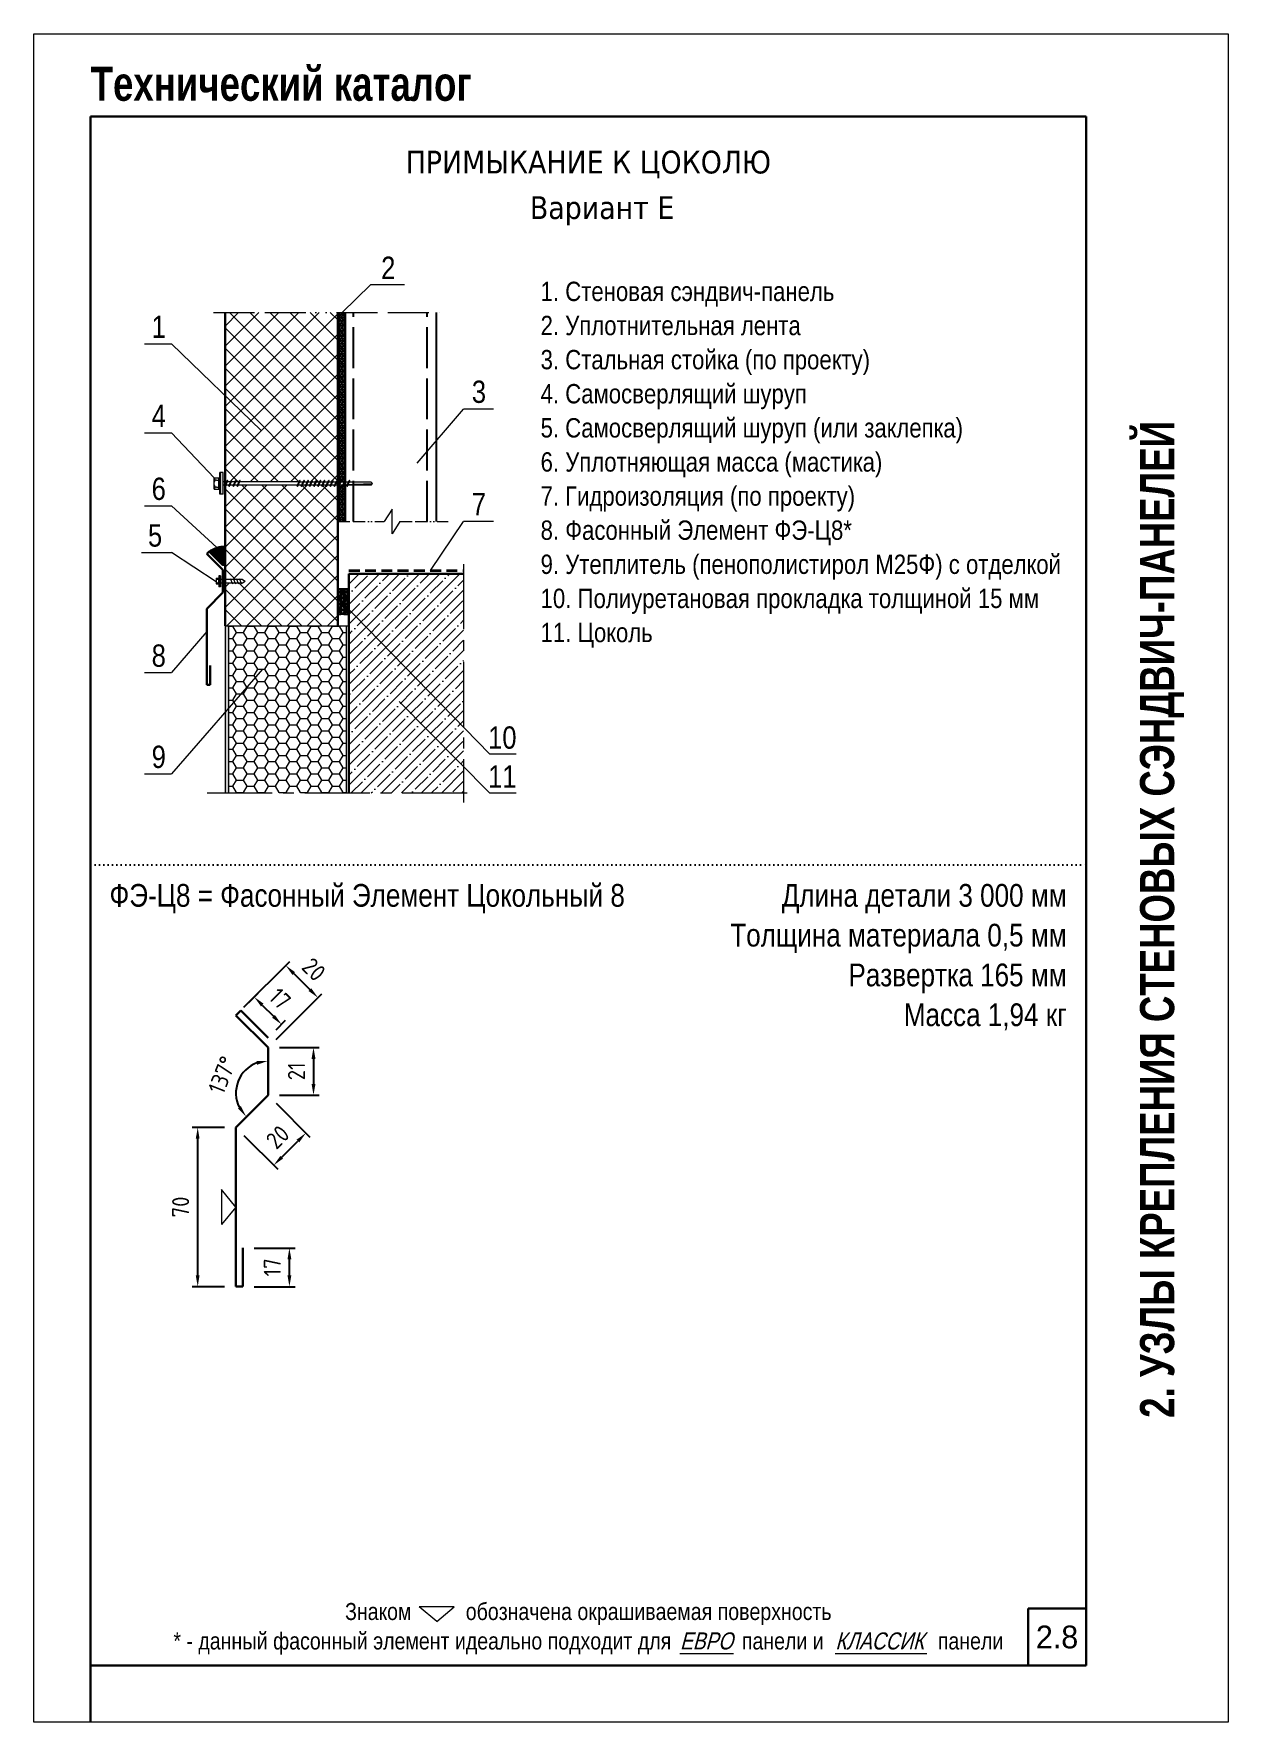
# Model space of a CAD drawing. Extents: x 5821 to 16321, y -13531 to 5774.
# Drawn here: x 13171 to 14221, y 4289 to 5774 of the extents above; entities that cross this region are included whole.
import ezdxf
from ezdxf.enums import TextEntityAlignment as Align

# ---------------------------------------------------------------- set-up
doc = ezdxf.new("R2010")
doc.units = 0
doc.header["$LTSCALE"] = 3
for name, pattern in [('ACAD_ISO02W100', [15, 12, -3]), ('ACAD_ISO13W100', [36, 12, -3, 12, -3, 0, -3, 0, -3]), ('CENTER2', [28.575, 19.05, -3.175, 3.175, -3.175]), ('DOT2', [0.125, 0, -0.125]), ('HIDDEN2', [4.7625, 3.175, -1.5875])]:
    doc.linetypes.add(name, pattern=pattern)
doc.layers.get('0').update_dxf_attribs({"linetype": 'CONTINUOUS', "lineweight": 30})
doc.layers.get('DEFPOINTS').update_dxf_attribs({"linetype": 'CONTINUOUS'})
for name, color, linetype, lineweight in [('Logo', 1, 'CONTINUOUS', 9), ('new_fill', 8, 'CONTINUOUS', 13), ('RAZMER', 7, 'CONTINUOUS', 9), ('Гидроизоляция', 7, 'HIDDEN2', 35), ('Нащельники', 1, 'CONTINUOUS', 30), ('Саморезы', 7, 'CONTINUOUS', 13)]:
    doc.layers.add(name, color=color, linetype=linetype, lineweight=lineweight)
doc.layers.add('Punktir', color=7, linetype='CONTINUOUS')
doc.layers.add('Прогон', color=7, linetype='CONTINUOUS')
doc.styles.add('LOGO', font='HATTEN.TTF')
doc.styles.add('ROMANS', font='romans.shx', dxfattribs={"width": 0.85})
doc.styles.get("Standard").update_dxf_attribs({"font": 'TAHOMA.TTF'})
doc.styles.add('style1', font='ARIALN.TTF')
doc.styles.add('style2', font='impact.TTF')
doc.styles.add('курсив', font='ARIAL.TTF', dxfattribs={"width": 0.8, "oblique": 15})
doc.dimstyles.new('2.5', dxfattribs={"dimscale": 5, "dimtxt": 3, "dimasz": 2, "dimexe": 1, "dimexo": 2, "dimgap": 0, "dimtad": 0, "dimdec": 0, "dimlfac": 0.5, "dimzin": 9, "dimdsep": 46, "dimtxsty": 'ROMANS', "dimcen": -3, "dimdle": 1, "dimclrd": 256, "dimclre": 256, "dimclrt": 256, "dimadec": 0, "dimazin": 0, "dimtfac": 1, "dimtdec": 0, "dimtofl": 0, "dimtmove": 2, "dimatfit": 3, "dimfxl": 0, "dimtvp": 1, "dimtolj": 1, "dimtzin": 9, "dimarcsym": 0})
pattern_1 = [(45, (38042.93, 3580.851), (-8.838835, 8.838835), []), (135, (38042.93, 3580.851), (-8.838835, -8.838835), [])]

# ---------------------------------------------------------------- blocks, each defined once
blk = doc.blocks.new('саморез1')
at = {"layer": 'new_fill'}
blk.add_hatch(color=254, dxfattribs=at).paths.add_polyline_path([(-1.2, -4.8), (0, -4.8), (0, 4.8), (-1.2, 4.8)])
at = {"layer": 'Саморезы', "ltscale": 150}
for p, q in [((-3.9, 2.6), (-1.5, 2.6)), ((-3.9, 2.6), (-3.9, -2.4)), ((-2.9, 1.7), (-1.5, 1.7)), ((-1.9, 2.6), (-1.9, -2.4)), ((0, 4.8), (-1.5, 4.8)), ((-1.5, 4.8), (-1.5, -4.8)), ((-1.2, 4.8), (-1.2, -4.8)), ((0, 4.8), (0, -4.8)), ((19.2, 1.4), (0, 1.4)), ((8.4, 2.4), (10.5, -2.4)), ((11.1, 2.4), (13.2, -2.4)), ((13.8, 2.4), (15.9, -2.4)), ((16.4, 2.4), (18.5, -2.4)), ((19.2, 1.4), (21.8, 0)), ((19.2, -1.4), (21.8, 0)), ((-3.9, -2.4), (-1.5, -2.4)), ((-2.9, -1.4), (-1.5, -1.4)), ((0, -4.8), (-1.5, -4.8)), ((0, -1.4), (19.2, -1.4))]:
    blk.add_line(p, q, dxfattribs=at)
for centre, start, end in [((-2.9, 2.7), 182.373, 269.9653), ((-2.9, 0.7), 90.0347, 177.627), ((-2.9, -0.4), 182.373, 269.9653), ((-2.9, -2.4), 90.0347, 177.627)]:
    blk.add_arc(centre, 1, start, end, dxfattribs=at)
blk = doc.blocks.new('*D181')
at = {"layer": 'DEFPOINTS', "color": 0, "transparency": 16777216}
for p in [(13354.8, 4706.5), (13395.8, 4706.5), (13354.8, 4672.5)]:
    blk.add_point(p, dxfattribs=at)
at = {"layer": 'RAZMER', "lineweight": -2, "transparency": 16777216}
for p, q in [((13364.8, 4706.5), (13400.8, 4706.5)), ((13395.8, 4682.5), (13395.8, 4696.5)), ((13364.8, 4672.5), (13400.8, 4672.5))]:
    blk.add_line(p, q, dxfattribs=at)
at = {"layer": 'RAZMER', "transparency": 16777216}
for points in [[(13394.1, 4696.5), (13397.5, 4696.5), (13395.8, 4706.5)], [(13394.1, 4682.5), (13397.5, 4682.5), (13395.8, 4672.5)]]:
    blk.add_solid(points, dxfattribs=at)
at = {"layer": 'RAZMER', "transparency": 16777216, "insert": (13380.8, 4689.5), "char_height": 15, "attachment_point": 5, "rotation": 90, "style": 'ROMANS'}
blk.add_mtext('\\A1;17', dxfattribs=at)
blk = doc.blocks.new('*D182')
at = {"layer": 'DEFPOINTS', "color": 0, "transparency": 16777216}
for p in [(13377, 4882.9), (13377, 4840.9), (13417, 4840.9)]:
    blk.add_point(p, dxfattribs=at)
at = {"layer": 'RAZMER', "lineweight": -2, "transparency": 16777216}
for p, q in [((13387, 4882.9), (13422, 4882.9)), ((13417, 4872.9), (13417, 4850.9)), ((13387, 4840.9), (13422, 4840.9))]:
    blk.add_line(p, q, dxfattribs=at)
at = {"layer": 'RAZMER', "transparency": 16777216}
for points in [[(13415.3, 4872.9), (13418.7, 4872.9), (13417, 4882.9)], [(13415.3, 4850.9), (13418.7, 4850.9), (13417, 4840.9)]]:
    blk.add_solid(points, dxfattribs=at)
at = {"layer": 'RAZMER', "transparency": 16777216, "insert": (13402, 4861.9), "char_height": 15, "attachment_point": 5, "rotation": 90, "style": 'ROMANS'}
blk.add_mtext('\\A1;21', dxfattribs=at)
blk = doc.blocks.new('*D183')
at = {"layer": 'DEFPOINTS', "color": 0, "transparency": 16777216}
for p in [(13377, 4840.9), (13348.8, 4812.6), (13410.3, 4807.6)]:
    blk.add_point(p, dxfattribs=at)
at = {"layer": 'RAZMER', "lineweight": -2, "transparency": 16777216}
for p, q in [((13384.1, 4833.8), (13413.8, 4804.1)), ((13355.8, 4805.5), (13385.5, 4775.8)), ((13389.1, 4786.4), (13403.2, 4800.6))]:
    blk.add_line(p, q, dxfattribs=at)
at = {"layer": 'RAZMER', "transparency": 16777216}
for points in [[(13402, 4801.7), (13404.4, 4799.4), (13410.3, 4807.6)], [(13387.9, 4787.6), (13390.2, 4785.2), (13382, 4779.3)]]:
    blk.add_solid(points, dxfattribs=at)
at = {"layer": 'RAZMER', "transparency": 16777216, "insert": (13385.5, 4804.1), "char_height": 15, "attachment_point": 5, "rotation": 45, "style": 'ROMANS'}
blk.add_mtext('\\A1;20', dxfattribs=at)
blk = doc.blocks.new('*D184')
at = {"layer": 'DEFPOINTS', "color": 0, "transparency": 16777216}
for p in [(13315.2, 4812.6), (13348.8, 4812.6), (13348.8, 4672.5)]:
    blk.add_point(p, dxfattribs=at)
at = {"layer": 'RAZMER', "lineweight": -2, "transparency": 16777216}
for p, q in [((13338.8, 4812.6), (13310.2, 4812.6)), ((13315.2, 4682.5), (13315.2, 4802.6)), ((13338.8, 4672.5), (13310.2, 4672.5))]:
    blk.add_line(p, q, dxfattribs=at)
at = {"layer": 'RAZMER', "transparency": 16777216}
for points in [[(13313.5, 4802.6), (13316.8, 4802.6), (13315.2, 4812.6)], [(13313.5, 4682.5), (13316.8, 4682.5), (13315.2, 4672.5)]]:
    blk.add_solid(points, dxfattribs=at)
at = {"layer": 'RAZMER', "transparency": 16777216, "insert": (13300.2, 4742.6), "char_height": 15, "attachment_point": 5, "rotation": 90, "style": 'ROMANS'}
blk.add_mtext('\\A1;70', dxfattribs=at)
blk = doc.blocks.new('*D185')
at = {"layer": 'DEFPOINTS', "color": 0, "transparency": 16777216}
for p in [(13377, 4882.9), (13356.9, 4862.6), (13377, 4842.9), (13377, 4842.9), (13348.8, 4812.6)]:
    blk.add_point(p, dxfattribs=at)
at = {"layer": 'RAZMER', "lineweight": -2, "transparency": 16777216}
blk.add_arc((13377, 4842.9), 28.2, 110.4103, 206.5455, dxfattribs=at)
at = {"layer": 'RAZMER', "transparency": 16777216}
for points in [[(13366.9, 4871), (13367.5, 4867.7), (13377, 4871.1)], [(13353.1, 4831.3), (13350.5, 4829.3), (13357.8, 4822.2)]]:
    blk.add_solid(points, dxfattribs=at)
at = {"layer": 'RAZMER', "transparency": 16777216, "insert": (13336.8, 4858.7), "char_height": 15, "attachment_point": 5, "rotation": 68.4779, "style": 'ROMANS'}
blk.add_mtext('\\A1;137°', dxfattribs=at)
blk = doc.blocks.new('саморез4')
at = {"layer": 'new_fill'}
blk.add_hatch(color=254, dxfattribs=at).paths.add_polyline_path([(-2.4, -9.4), (0, -9.4), (0, 9.8), (-2.4, 9.8)])
at = {"layer": 'Саморезы', "ltscale": 150}
for p, q in [((-7.9, 5), (-3.1, 5)), ((-7.9, -5), (-7.9, 5)), ((-5.9, 3.1), (-3.1, 3.1)), ((-3.8, -5), (-3.8, 5)), ((0, 9.8), (-3.1, 9.8)), ((-3.1, -9.4), (-3.1, 9.8)), ((-2.4, -9.4), (-2.4, 9.8)), ((0, -9.4), (0, 9.8)), ((64.9, 1.5), (0, 1.5)), ((1.3, -2.2), (3.4, 2.7)), ((1.9, -2.2), (4, 2.7)), ((3.7, 2.9), (3.4, 2.7)), ((3.7, 2.9), (4, 2.7)), ((4.9, -2.2), (7, 2.7)), ((5.5, -2.2), (7.6, 2.7)), ((7.3, 2.9), (7, 2.7)), ((7.3, 2.9), (7.6, 2.7)), ((8.6, -2.2), (10.7, 2.7)), ((9.2, -2.2), (11.3, 2.7)), ((11, 2.9), (10.7, 2.7)), ((11, 2.9), (11.3, 2.7)), ((12.2, -2.2), (14.3, 2.7)), ((12.8, -2.2), (14.9, 2.7)), ((14.6, 2.9), (14.3, 2.7)), ((14.6, 2.9), (14.9, 2.7)), ((64.9, -2.2), (67, 2.7)), ((65.6, -2.2), (67.7, 2.7)), ((67.3, 2.9), (67, 2.7)), ((130, 1.3), (67.1, 1.3)), ((67.3, 2.9), (67.7, 2.7)), ((68.6, -2.2), (70.7, 2.7)), ((69.2, -2.2), (71.3, 2.7)), ((71, 2.9), (70.7, 2.7)), ((71, 2.9), (71.3, 2.7)), ((72.2, -2.2), (74.3, 2.7)), ((72.8, -2.2), (74.9, 2.7)), ((74.6, 2.9), (74.3, 2.7)), ((74.6, 2.9), (74.9, 2.7)), ((75.8, -2.2), (77.9, 2.7)), ((76.4, -2.2), (78.5, 2.7)), ((78.2, 2.9), (77.9, 2.7)), ((78.2, 2.9), (78.5, 2.7)), ((79.5, -2.2), (81.5, 2.7)), ((80.1, -2.2), (82.2, 2.7)), ((81.9, 2.9), (81.5, 2.7)), ((81.9, 2.9), (82.2, 2.7)), ((83.1, -2.2), (85.2, 2.7)), ((83.7, -2.2), (85.8, 2.7)), ((85.5, 2.9), (85.2, 2.7)), ((85.5, 2.9), (85.8, 2.7)), ((86.7, -2.2), (88.8, 2.7)), ((87.3, -2.2), (89.4, 2.7)), ((89.1, 2.9), (88.8, 2.7)), ((89.1, 2.9), (89.4, 2.7)), ((90.3, -2.2), (92.4, 2.7)), ((90.9, -2.2), (93, 2.7)), ((92.7, 2.9), (92.4, 2.7)), ((92.7, 2.9), (93, 2.7)), ((94, -2.2), (96.1, 2.7)), ((94.6, -2.2), (96.7, 2.7)), ((96.4, 2.9), (96.1, 2.7)), ((96.4, 2.9), (96.7, 2.7)), ((97.6, -2.2), (99.7, 2.7)), ((98.2, -2.2), (100.3, 2.7)), ((100, 2.9), (99.7, 2.7)), ((100, 2.9), (100.3, 2.7)), ((101.2, -2.2), (103.3, 2.7)), ((101.8, -2.2), (103.9, 2.7)), ((103.6, 2.9), (103.3, 2.7)), ((103.6, 2.9), (103.9, 2.7)), ((104.8, -2.2), (106.9, 2.7)), ((105.5, -2.2), (107.6, 2.7)), ((107.2, 2.9), (106.9, 2.7)), ((107.2, 2.9), (107.6, 2.7)), ((108.5, -2.2), (110.6, 2.7)), ((109.1, -2.2), (111.2, 2.7)), ((110.9, 2.9), (110.6, 2.7)), ((110.9, 2.9), (111.2, 2.7)), ((130, 1.3), (131.2, 0)), ((-7.9, -5), (-3.1, -5)), ((-5.9, -3.1), (-3.1, -3.1)), ((0, -9.4), (-3.1, -9.4)), ((64.9, -1.5), (0, -1.5)), ((64.9, -1.5), (0, -1.5)), ((1.6, -2.4), (1.3, -2.2)), ((1.6, -2.4), (1.9, -2.2)), ((5.2, -2.4), (4.9, -2.2)), ((5.2, -2.4), (5.5, -2.2)), ((8.9, -2.4), (8.6, -2.2)), ((8.9, -2.4), (9.2, -2.2)), ((12.5, -2.4), (12.2, -2.2)), ((12.5, -2.4), (12.8, -2.2)), ((65.3, -2.4), (64.9, -2.2)), ((65.3, -2.4), (65.6, -2.2)), ((130, -1.3), (67.1, -1.3)), ((68.9, -2.4), (68.6, -2.2)), ((68.9, -2.4), (69.2, -2.2)), ((72.5, -2.4), (72.2, -2.2)), ((72.5, -2.4), (72.8, -2.2)), ((76.1, -2.4), (75.8, -2.2)), ((76.1, -2.4), (76.4, -2.2)), ((79.8, -2.4), (79.5, -2.2)), ((79.8, -2.4), (80.1, -2.2)), ((83.4, -2.4), (83.1, -2.2)), ((83.4, -2.4), (83.7, -2.2)), ((87, -2.4), (86.7, -2.2)), ((87, -2.4), (87.3, -2.2)), ((90.6, -2.4), (90.3, -2.2)), ((90.6, -2.4), (90.9, -2.2)), ((94.3, -2.4), (94, -2.2)), ((94.3, -2.4), (94.6, -2.2)), ((97.9, -2.4), (97.6, -2.2)), ((97.9, -2.4), (98.2, -2.2)), ((101.5, -2.4), (101.2, -2.2)), ((101.5, -2.4), (101.8, -2.2)), ((105.1, -2.4), (104.8, -2.2)), ((105.1, -2.4), (105.5, -2.2)), ((108.8, -2.4), (108.5, -2.2)), ((108.8, -2.4), (109.1, -2.2)), ((130, -1.3), (131.2, 0))]:
    blk.add_line(p, q, dxfattribs=at)
at = {"layer": 'Саморезы'}
for p, q in [((67.1, 1.3), (64.9, 1.5)), ((67.1, -1.3), (64.9, -1.5))]:
    blk.add_line(p, q, dxfattribs=at)
at = {"layer": 'Саморезы', "ltscale": 150}
for centre, radius, start, end in [((-5.9, 5.1), 2, 182.373, 269.9653), ((-5.9, 1.1), 2, 90.0347, 177.627), ((80.3, 1057.7), 1058.9, 271.592, 272.7554), ((-5.9, -1.1), 2, 182.373, 269.9653), ((-5.9, -5.1), 2, 90.0347, 177.627)]:
    blk.add_arc(centre, radius, start, end, dxfattribs=at)
blk = doc.blocks.new('*D186')
at = {"layer": 'DEFPOINTS', "color": 0, "transparency": 16777216}
for p in [(13353, 4915.4), (13388.9, 4903.2), (13377, 4891.4)]:
    blk.add_point(p, dxfattribs=at)
at = {"layer": 'RAZMER', "lineweight": -2, "transparency": 16777216}
for p, q in [((13360.1, 4922.5), (13368.4, 4930.8)), ((13371.9, 4920.2), (13381.8, 4910.3)), ((13384.1, 4898.4), (13392.4, 4906.8))]:
    blk.add_line(p, q, dxfattribs=at)
at = {"layer": 'RAZMER', "transparency": 16777216}
for points in [[(13373.1, 4921.4), (13370.8, 4919), (13364.9, 4927.3)], [(13383, 4911.5), (13380.6, 4909.1), (13388.9, 4903.2)]]:
    blk.add_solid(points, dxfattribs=at)
at = {"layer": 'RAZMER', "transparency": 16777216, "insert": (13387.5, 4925.8), "char_height": 15, "attachment_point": 5, "rotation": 315, "style": 'ROMANS'}
blk.add_mtext('\\A1;17', dxfattribs=at)
blk = doc.blocks.new('*D187')
at = {"layer": 'DEFPOINTS', "color": 0, "transparency": 16777216}
for p in [(13420.9, 4926.7), (13348.8, 4911.2), (13377, 4882.9)]:
    blk.add_point(p, dxfattribs=at)
at = {"layer": 'RAZMER', "lineweight": -2, "transparency": 16777216}
for p, q in [((13355.8, 4918.2), (13396.1, 4958.5)), ((13399.7, 4947.9), (13413.8, 4933.8)), ((13384.1, 4889.9), (13424.4, 4930.2))]:
    blk.add_line(p, q, dxfattribs=at)
at = {"layer": 'RAZMER', "transparency": 16777216}
for points in [[(13400.8, 4949.1), (13398.5, 4946.7), (13392.6, 4955)], [(13415, 4935), (13412.6, 4932.6), (13420.9, 4926.7)]]:
    blk.add_solid(points, dxfattribs=at)
at = {"layer": 'RAZMER', "transparency": 16777216, "insert": (13417.3, 4951.5), "char_height": 15, "attachment_point": 5, "rotation": 315, "style": 'ROMANS'}
blk.add_mtext('\\A1;20', dxfattribs=at)

msp = doc.modelspace()

# ---------------------------------------------------------------- hatches: boundary and pattern name
at = {"layer": 'new_fill'}
h = msp.add_hatch(dxfattribs=at)
h.set_pattern_fill('ANSI37', color=256, scale=100, style=0)
h.set_pattern_definition(pattern_1)
h.paths.add_polyline_path([(13438.25, 5529.37), (13339.25, 5529.37), (13339.25, 5380.37), (13340.55, 5380.37), (13341.2, 5381.89), (13341.67, 5381.55), (13341.17, 5380.37), (13344.18, 5380.37), (13344.83, 5381.89), (13345.3, 5381.55), (13344.79, 5380.37), (13347.8, 5380.37), (13348.46, 5381.89), (13348.93, 5381.55), (13348.42, 5380.37), (13351.43, 5380.37), (13352.08, 5381.89), (13352.55, 5381.55), (13352.05, 5380.37), (13402.59, 5380.37), (13404.13, 5380.23), (13404.85, 5381.89), (13405.31, 5381.55), (13404.73, 5380.18), (13404.74, 5380.18), (13407.74, 5380.18), (13408.47, 5381.89), (13408.94, 5381.55), (13408.35, 5380.18), (13411.37, 5380.18), (13412.1, 5381.89), (13412.57, 5381.55), (13411.98, 5380.18), (13414.99, 5380.18), (13415.73, 5381.89), (13416.19, 5381.55), (13415.61, 5380.18), (13418.62, 5380.18), (13419.35, 5381.89), (13419.82, 5381.55), (13419.23, 5380.18), (13422.25, 5380.18), (13422.98, 5381.89), (13423.45, 5381.55), (13422.86, 5380.18), (13425.87, 5380.18), (13426.61, 5381.89), (13427.07, 5381.55), (13426.49, 5380.18), (13429.5, 5380.18), (13430.23, 5381.89), (13430.7, 5381.55), (13430.11, 5380.18), (13433.13, 5380.18), (13433.86, 5381.89), (13434.33, 5381.55), (13433.74, 5380.18), (13436.75, 5380.18), (13437.49, 5381.89), (13438.25, 5381.33)])
h = msp.add_hatch(dxfattribs=at)
h.set_pattern_fill('NET3', color=256, scale=18, style=0)
h.set_pattern_definition([(0, (38042.9306, 3580.8513), (0, 2.25), []), (60, (38042.9306, 3580.8513), (-1.94855716, 1.125), []), (120, (38042.9306, 3580.8513), (-1.94855716, -1.125), [])])
h.paths.add_polyline_path([(13445.02, 5529.37), (13438.25, 5529.37), (13438.25, 5380.18), (13440.38, 5380.18), (13440.97, 5381.55), (13441.27, 5381.78), (13441.58, 5381.55), (13440.99, 5380.18), (13444.01, 5380.18), (13444.59, 5381.55), (13445, 5381.85)])
h.paths.add_polyline_path([(13445, 5377.54), (13443.49, 5377.54), (13443.11, 5376.65), (13442.8, 5376.43), (13442.49, 5376.65), (13442.88, 5377.54), (13439.87, 5377.54), (13439.48, 5376.65), (13439.18, 5376.43), (13438.87, 5376.65), (13439.25, 5377.54), (13438.25, 5377.54), (13438.25, 5345.38), (13444.99, 5345.38)])
h = msp.add_hatch(dxfattribs=at)
h.set_pattern_fill('ANSI37', color=256, scale=100, style=0)
h.set_pattern_definition(pattern_1)
h.paths.add_polyline_path([(13438.25, 5377.54), (13436.24, 5377.54), (13435.86, 5376.65), (13435.55, 5376.43), (13435.24, 5376.65), (13435.62, 5377.54), (13432.61, 5377.54), (13432.23, 5376.65), (13431.92, 5376.43), (13431.62, 5376.65), (13432, 5377.54), (13428.99, 5377.54), (13428.6, 5376.65), (13428.3, 5376.43), (13427.99, 5376.65), (13428.37, 5377.54), (13425.36, 5377.54), (13424.98, 5376.65), (13424.67, 5376.43), (13424.36, 5376.65), (13424.74, 5377.54), (13421.73, 5377.54), (13421.35, 5376.65), (13421.04, 5376.43), (13420.74, 5376.65), (13421.12, 5377.54), (13418.11, 5377.54), (13417.72, 5376.65), (13417.42, 5376.43), (13417.11, 5376.65), (13417.49, 5377.54), (13414.48, 5377.54), (13414.1, 5376.65), (13413.79, 5376.43), (13413.48, 5376.65), (13413.86, 5377.54), (13410.85, 5377.54), (13410.47, 5376.65), (13410.16, 5376.43), (13409.86, 5376.65), (13410.24, 5377.54), (13407.23, 5377.54), (13406.84, 5376.65), (13406.54, 5376.43), (13406.23, 5376.65), (13406.61, 5377.54), (13404.74, 5377.54), (13403.55, 5377.44), (13403.22, 5376.65), (13402.91, 5376.43), (13402.6, 5376.65), (13402.92, 5377.39), (13402.59, 5377.36), (13350.76, 5377.36), (13350.46, 5376.65), (13350.15, 5376.43), (13349.84, 5376.65), (13350.14, 5377.36), (13347.13, 5377.36), (13346.83, 5376.65), (13346.52, 5376.43), (13346.21, 5376.65), (13346.51, 5377.36), (13343.5, 5377.36), (13343.2, 5376.65), (13342.89, 5376.43), (13342.59, 5376.65), (13342.89, 5377.36), (13339.88, 5377.36), (13339.58, 5376.65), (13339.25, 5376.42), (13339.25, 5294.36), (13354.47, 5294.36), (13357, 5292.96), (13354.47, 5291.56), (13339.25, 5291.56), (13339.25, 5253.81), (13438.25, 5253.81)])
h = msp.add_hatch(dxfattribs=at)
h.set_pattern_fill('NET3', color=256, scale=10, style=0)
h.set_pattern_definition([(0, (38042.9306, 3620.8513), (0, 1.25), []), (60, (38042.9306, 3620.8513), (-1.082531755, 0.625), []), (120, (38042.9306, 3620.8513), (-1.082531755, -0.625), [])])
h.paths.add_polyline_path([(13339.25, 5323.69, 0.162552), (13325.23, 5319.22), (13337.25, 5307.2), (13339.25, 5307.2)])
h = msp.add_hatch(dxfattribs=at)
h.set_pattern_fill('ESCHER', color=256, scale=5, style=0)
h.set_pattern_definition([(60, (21335.6214, 3522.04), (-6, -1e-09), [5.5, -0.5]), (180, (21335.6214, 3522.04), (3, -5.1961524), [5.5, -0.5]), (300, (21335.6214, 3522.04), (6, -1e-09), [5.5, -0.5]), (60, (21336.1214, 3522.04), (-6, -1e-09), [1, -5]), (300, (21336.1214, 3522.04), (6, -1e-09), [1, -5]), (60, (21335.3714, 3522.473), (-6, -1e-09), [1, -5]), (180, (21335.3714, 3522.473), (3, -5.1961524), [1, -5]), (300, (21335.3714, 3521.607), (6, -1e-09), [1, -5]), (180, (21335.3714, 3521.607), (3, -5.1961524), [1, -5]), (60, (21333.6214, 3522.04), (-6, -1e-09), [1, -5]), (300, (21333.6214, 3522.04), (6, -1e-09), [1, -5]), (60, (21336.6214, 3520.3077), (-6, -1e-09), [1, -5]), (180, (21336.6214, 3520.3077), (3, -5.1961524), [1, -5]), (300, (21336.6214, 3523.772), (6, -1e-09), [1, -5]), (180, (21336.6214, 3523.772), (3, -5.1961524), [1, -5]), (0, (21336.6214, 3522.906), (-3, 5.1961524), [3.5, -2.5]), (0, (21336.6214, 3521.174), (-3, 5.1961524), [3.5, -2.5]), (120, (21335.8714, 3523.339), (-6, 1e-09), [3.5, -2.5]), (120, (21334.3714, 3522.473), (-6, 1e-09), [3.5, -2.5]), (240, (21334.3714, 3521.607), (3, -5.1961524), [3.5, -2.5]), (240, (21335.8714, 3520.741), (3, -5.1961524), [3.5, -2.5])])
h.paths.add_polyline_path([(13448.25, 5286.7), (13438.25, 5286.7), (13438.25, 5263.62), (13448.25, 5263.62)])
h = msp.add_hatch(dxfattribs=at)
h.set_pattern_fill('ANSI35', color=256, scale=50, style=0)
h.set_pattern_definition([(45, (38042.93, 3580.851), (-8.838835, 8.838835), []), (45, (38051.77, 3580.851), (-8.838835, 8.838835), [15.625, -3.125, 0, -3.125])])
h.paths.add_polyline_path([(13548.96, 5227.7), (13448.25, 5273.59), (13448.25, 5263.62), (13448.11, 5263.62), (13448.11, 5106.8), (13548.96, 5106.8)])
h.paths.add_polyline_path([(13548.96, 5299.52), (13448.11, 5299.52), (13448.11, 5286.7), (13448.25, 5286.7), (13448.25, 5273.59), (13548.96, 5227.7)])
h = msp.add_hatch(dxfattribs=at)
h.set_pattern_fill('HONEY', color=256, scale=50, style=0)
h.set_pattern_definition([(0, (38042.9306, 3580.851), (9.375, 5.4126587), [6.25, -12.5]), (120, (38042.9306, 3580.851), (-9.375, 5.4126588), [6.25, -12.5]), (60, (38042.9306, 3580.851), (2e-08, 10.8253175), [-12.5, 6.25])])
h.paths.add_polyline_path([(13445.72, 5253.81), (13342.25, 5253.81), (13342.25, 5106.8), (13445.72, 5106.8)])
at = {"layer": 'RAZMER'}
h = msp.add_hatch(dxfattribs=at)
h.set_pattern_fill('AR-SAND', color=256, style=0)
h.set_pattern_definition([(37.5, (38042.9306, 3580.8513), (-0.06299336, 1.92682377), [0, -1.52, 0, -1.7, 0, -1.625]), (7.5, (38042.9306, 3580.8513), (1.7697767, 2.82214607), [0, -0.82, 0, -1.37, 0, -0.525]), (327.5, (38041.7006, 3580.8513), (3.11414186, 0.00565905), [0, -0.5, 0, -1.8, 0, -2.35]), (317.5, (38041.7006, 3580.8513), (3.0061266, 0.87767556), [0, -0.25, 0, -1.18, 0, -1.35])])
h.paths.add_polyline_path([(13342.25, 5253.81), (13339.25, 5253.81), (13339.25, 5106.8), (13342.25, 5106.8)])

# ---------------------------------------------------------------- linework, layer by layer
at = {"color": 1}
for p, q in [((14096.09, 5701.59), (13221.09, 5701.59)), ((13221.09, 5701.59), (13221.09, 4289.44)), ((14096.09, 5701.59), (14096.09, 4339.44)), ((14045.18, 4389.44), (14096.09, 4389.44)), ((14045.18, 4389.44), (14045.18, 4339.44)), ((14096.09, 4339.44), (13221.09, 4339.44))]:
    msp.add_line(p, q, dxfattribs=at)
for p, q in [((13339.25, 5529.37), (13339.25, 5253.81)), ((13438.25, 5253.81), (13438.25, 5529.37)), ((13448.11, 5299.52), (13549.03, 5299.52)), ((13448.11, 5299.52), (13448.11, 5106.8))]:
    msp.add_line(p, q)
at = {"layer": 'Logo'}
for p, q in [((13739.07, 4349.88), (13786.31, 4349.88)), ((13875.69, 4349.88), (13956.14, 4349.88))]:
    msp.add_line(p, q, dxfattribs=at)
at = {"layer": 'new_fill'}
msp.add_lwpolyline([(13438.25, 5286.7), (13448.25, 5286.7), (13448.25, 5263.62), (13438.25, 5263.62)], close=True, dxfattribs=at)
msp.add_arc((13338.94, 5300.46), 23.23, 89.23203, 126.16319, dxfattribs=at)
at = {"layer": 'Punktir', "linetype": 'DOT2', "ltscale": 10}
msp.add_line((13221.09, 5043.48), (14096.09, 5043.48), dxfattribs=at)
at = {"layer": 'RAZMER'}
for p, q in [((13442.12, 5529.33), (13467.16, 5553.69)), ((13497.02, 5553.69), (13467.16, 5553.69)), ((13268.55, 5501.83), (13292.01, 5501.83)), ((13371.08, 5425.5), (13292.01, 5501.83)), ((13508.17, 5396.8), (13548.96, 5444.2)), ((13575.08, 5444.2), (13548.96, 5444.2)), ((13268.55, 5423.52), (13292.01, 5423.52)), ((13329.78, 5383.9), (13292.01, 5423.52)), ((13268.55, 5359.33), (13292.01, 5359.33)), ((13332.11, 5322.67), (13292.01, 5359.33)), ((13486.04, 5356.2), (13479.09, 5345.37)), ((13486.03, 5334.54), (13486.04, 5356.2)), ((13492.97, 5345.36), (13486.03, 5334.54)), ((13519.95, 5302.52), (13548.96, 5345.35)), ((13575.08, 5345.35), (13548.96, 5345.35)), ((13265.9, 5318.27), (13292.01, 5318.27)), ((13331.31, 5292.48), (13292.01, 5318.27)), ((13337.25, 5307.2), (13339.25, 5307.2)), ((13443.45, 5273.14), (13571.57, 5141.08)), ((13323.11, 5248.81), (13292.01, 5212.6)), ((13339.25, 5253.81), (13448.11, 5253.81)), ((13339.25, 5253.81), (13339.25, 5106.8)), ((13342.25, 5253.81), (13342.25, 5106.8)), ((13445.72, 5253.81), (13445.72, 5106.8)), ((13268.55, 5212.6), (13292.01, 5212.6)), ((13372.01, 5215.47), (13292.01, 5123.59)), ((13492.21, 5187.17), (13571.57, 5106.8)), ((13571.57, 5141.08), (13595.24, 5141.08)), ((13268.55, 5123.59), (13292.01, 5123.59)), ((13571.57, 5106.8), (13595.24, 5106.8)), ((13348.76, 4742.56), (13336.1, 4757.96)), ((13336.1, 4757.96), (13336.1, 4727.17)), ((13348.76, 4742.56), (13336.1, 4727.17)), ((13525.29, 4378.17), (13509.89, 4390.83)), ((13540.68, 4390.83), (13509.89, 4390.83)), ((13525.29, 4378.17), (13540.68, 4390.83))]:
    msp.add_line(p, q, dxfattribs=at)
at = {"layer": 'RAZMER', "linetype": 'ACAD_ISO13W100'}
msp.add_line((13329.12, 5529.37), (13535, 5529.37), dxfattribs=at)
at = {"layer": 'RAZMER', "linetype": 'ACAD_ISO13W100', "ltscale": 0.3}
for p, q in [((13438.25, 5345.38), (13479.09, 5345.37)), ((13492.97, 5345.36), (13535.29, 5345.35))]:
    msp.add_line(p, q, dxfattribs=at)
at = {"layer": 'RAZMER', "linetype": 'CENTER2'}
for p, q in [((13548.96, 5307.9), (13548.96, 5098.41)), ((13323.55, 5106.8), (13557.89, 5106.8))]:
    msp.add_line(p, q, dxfattribs=at)
at = {"layer": 'RAZMER'}
msp.add_lwpolyline([(13171.09, 5774.44), (14221.09, 5774.44), (14221.09, 4289.44), (13171.09, 4289.44)], close=True, dxfattribs=at)
at = {"layer": 'Гидроизоляция'}
msp.add_line((13448.11, 5302.52), (13549.03, 5302.52), dxfattribs=at)
at = {"layer": 'Нащельники'}
for p, q in [((13325.23, 5319.22), (13323.11, 5317.1)), ((13337.25, 5302.96), (13323.11, 5317.1)), ((13337.25, 5307.2), (13325.23, 5319.22)), ((13337.25, 5282.96), (13337.25, 5302.96)), ((13337.25, 5282.96), (13323.11, 5268.82)), ((13323.11, 5201.8), (13323.11, 5268.82)), ((13326.11, 5201.8), (13326.11, 5218.8)), ((13323.11, 5201.8), (13326.11, 5201.8)), ((13353, 4915.4), (13348.76, 4911.15)), ((13377.04, 4891.35), (13353, 4915.4)), ((13377.04, 4882.87), (13348.76, 4911.15)), ((13377.04, 4840.87), (13377.04, 4882.87)), ((13377.04, 4840.87), (13348.76, 4812.58)), ((13348.76, 4672.54), (13348.76, 4812.58)), ((13354.76, 4672.54), (13354.76, 4706.54)), ((13348.76, 4672.54), (13354.76, 4672.54))]:
    msp.add_line(p, q, dxfattribs=at)
at = {"layer": 'Прогон'}
for p, q in [((13444.99, 5345.38), (13445.02, 5529.33)), ((13524.99, 5345.35), (13525.02, 5529.37))]:
    msp.add_line(p, q, dxfattribs=at)
at = {"layer": 'Прогон', "linetype": 'ACAD_ISO02W100'}
for p, q in [((13452.19, 5345.38), (13452.22, 5529.37)), ((13516.99, 5345.35), (13516.99, 5529.37))]:
    msp.add_line(p, q, dxfattribs=at)

# ---------------------------------------------------------------- block references
at = {"layer": 'RAZMER'}
msp.add_blockref('саморез1', (13335.25, 5292.96), dxfattribs=at)
at = {"layer": 'Саморезы'}
msp.add_blockref('саморез4', (13337.66, 5378.86), dxfattribs=at)

# ---------------------------------------------------------------- texts
msp.add_text('ПРИМЫКАНИЕ К ЦОКОЛЮ', height=20).set_placement((13658.59, 5661.59), align=Align.MIDDLE_CENTER)
msp.add_text('Вариант E', height=20).set_placement((13607.19, 5611.55))
at = {"style": 'style1'}
for s, height, p in [('2', 19.61, (13476.47, 5558.82)), ('1. Стеновая сэндвич-панель', 17, (13616.62, 5539.37)), ('1', 19.61, (13274.71, 5506.95)), ('2. Уплотнительная лента', 17, (13616.62, 5509.37)), ('3. Стальная стойка (по проекту)', 17, (13616.62, 5479.37)), ('3', 19.61, (13556.18, 5449.8)), ('4. Самосверлящий шуруп', 17, (13616.62, 5449.37)), ('4', 19.61, (13274.71, 5428.64)), ('5. Самосверлящий шуруп (или заклепка)', 17, (13616.62, 5419.37)), ('6. Уплотняющая масса (мастика)', 17, (13616.62, 5389.37)), ('6', 19.61, (13274.71, 5364.45)), ('7. Гидроизоляция (по проекту)', 17, (13616.62, 5359.37)), ('7', 19.61, (13556.18, 5350.95)), ('8. Фасонный Элемент ФЭ-Ц8*', 17, (13616.62, 5329.37)), ('5', 19.61, (13271.46, 5323.39)), ('9. Утеплитель (пенополистирол М25Ф) с отделкой', 17, (13616.62, 5299.37)), ('10. Полиуретановая прокладка толщиной 15 мм', 17, (13616.62, 5269.37)), ('11. Цоколь', 17, (13616.62, 5239.37)), ('8', 19.61, (13274.71, 5217.72)), ('10', 19.612, (13570.48, 5145.65)), ('9', 19.61, (13274.71, 5128.71)), ('11', 19.612, (13570.48, 5111.38)), ('ФЭ-Ц8 = Фасонный Элемент Цокольный 8', 20, (13237.63, 5006.67))]:
    msp.add_text(s, height=height, dxfattribs=at).set_placement(p)
for s, p in [('Длина детали 3 000 мм', (14079.09, 5006.67)), ('Толщина материала 0,5 мм', (14079.09, 4971.67)), ('Развертка 165 мм', (14079.09, 4936.67)), ('Масса 1,94 кг', (14079.09, 4901.67))]:
    msp.add_text(s, height=20, dxfattribs=at).set_placement(p, align=Align.RIGHT)
for s, p in [('Знаком          обозначена окрашиваемая поверхность', (13658.59, 4379.35)), ('* - данный фасонный элемент идеально подходит для             панели и                     панели', (13658.59, 4353.44))]:
    msp.add_text(s, height=15, dxfattribs=at).set_placement(p, align=Align.CENTER)
at = {"color": 1, "style": 'курсив', "oblique": 15, "width": 0.8}
for s, p in [('ЕВРО', (13762.41, 4353.44)), ('КЛАССИК', (13914.7, 4353.44))]:
    msp.add_text(s, height=15, dxfattribs=at).set_placement(p, align=Align.CENTER)
at = {"layer": 'new_fill', "style": 'style2'}
msp.add_text('Технический каталог', height=30, dxfattribs=at).set_placement((13221.1, 5715.5))
msp.add_text('2. УЗЛЫ КРЕПЛЕНИЯ СТЕНОВЫХ СЭНДВИЧ-ПАНЕЛЕЙ', height=30, rotation=90, dxfattribs=at).set_placement((14158.59, 4995.52), align=Align.MIDDLE_CENTER)
at = {"layer": 'new_fill', "style": 'LOGO'}
msp.add_text('2.8', height=20, dxfattribs=at).set_placement((14070.64, 4364.44), align=Align.MIDDLE_CENTER)

# ---------------------------------------------------------------- dimensions: what is measured, and where the dimension line sits
at = {"layer": 'RAZMER'}
dim = msp.add_aligned_dim(p1=(13348.76, 4911.15), p2=(13377.04, 4882.87), distance=62, dimstyle='2.5', override={"dimlfac": 0.5, "dimtxsty": 'ROMANS', "dimsah": 1, "dimtolj": 1}, dxfattribs=at)
dim.commit()
dim.dimension.update_dxf_attribs({"geometry": '*D187', "text_midpoint": (13417.35, 4951.46)})
for p1, p2, distance, picture, middle in [((13353, 4915.4), (13377.04, 4891.35), 16.77, '*D186', (13387.49, 4925.84)), ((13348.76, 4812.58), (13377.04, 4840.87), -47.01, '*D183', (13385.53, 4804.09))]:
    dim = msp.add_aligned_dim(p1=p1, p2=p2, distance=distance, dimstyle='2.5', dxfattribs=at)
    dim.commit()
    dim.dimension.update_dxf_attribs({"geometry": picture, "text_midpoint": middle})
dim = msp.add_angular_dim_2l(base=(13356.86, 4862.6), line1=((13377.04, 4842.87), (13377.04, 4882.87)), line2=((13377.04, 4842.87), (13348.76, 4812.58)), dimstyle='2.5', dxfattribs=at)
dim.commit()
dim.dimension.update_dxf_attribs({"geometry": '*D185', "text_midpoint": (13336.83, 4858.73)})
for base, p1, p2, picture, middle in [((13417.01, 4840.87), (13377.04, 4882.87), (13377.04, 4840.87), '*D182', (13402.01, 4861.87)), ((13315.15, 4812.58), (13348.76, 4672.54), (13348.76, 4812.58), '*D184', (13300.15, 4742.56)), ((13395.79, 4706.54), (13354.76, 4672.54), (13354.76, 4706.54), '*D181', (13380.79, 4689.54))]:
    dim = msp.add_linear_dim(base=base, p1=p1, p2=p2, angle=90, dimstyle='2.5', dxfattribs=at)
    dim.commit()
    dim.dimension.update_dxf_attribs({"geometry": picture, "text_midpoint": middle})

doc.saveas('drawing.dxf')
